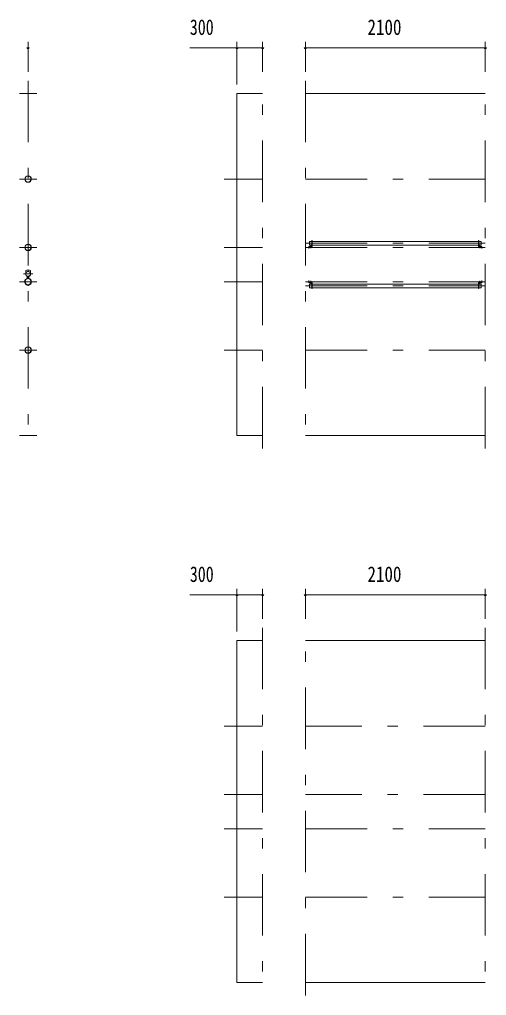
# Model space of a CAD drawing. Units: millimetres, scale not verified. Extents: x -37128 to 37128, y -29862 to 29862.
# Drawn here: x -20776 to -15324, y 4225 to 15635 of the extents above; entities that cross this region are included whole.
import ezdxf
from ezdxf.enums import TextEntityAlignment as Align

# ---------------------------------------------------------------- set-up
doc = ezdxf.new("R2010")
doc.units = ezdxf.units.MM
doc.header["$LTSCALE"] = 60
doc.linetypes.add('USER3', pattern=[24, 12, -5, 2, -5])
for name, color, linetype, lineweight in [('0-2_1-0BOLD', 7, 'Continuous', 18), ('0-3_1-2CENTER', 3, 'USER3', 18), ('0-4_1-4THIN', 4, 'Continuous', 18), ('0-5_1-5DIM', 3, 'Continuous', 18)]:
    doc.layers.add(name, color=color, linetype=linetype, lineweight=lineweight)
doc.styles.add('ＭＳ ゴシック', font='')
doc.styles.get('ＭＳ ゴシック').set_extended_font_data('MS Gothic')

msp = doc.modelspace()

# ---------------------------------------------------------------- linework, layer by layer
at = {"layer": '0-2_1-0BOLD'}
for p, q in [((-20776.47, 14769.86), (-20576.47, 14769.86)), ((-15338.49, 14769.86), (-17438.49, 14769.86)), ((-15416.64, 13040.36), (-17360.34, 13040.36)), ((-17395.14, 12983.06), (-17365.54, 12983.06)), ((-17365.54, 12979.86), (-17395.14, 12979.86)), ((-17360.34, 12997.66), (-15416.64, 12997.66)), ((-15381.84, 12983.06), (-15411.44, 12983.06)), ((-15411.44, 12979.86), (-15381.84, 12979.86)), ((-20703.97, 12669.38), (-20703.97, 12699.18)), ((-20648.97, 12699.18), (-20648.97, 12669.38)), ((-20688.67, 12622.18), (-20687.67, 12623.18)), ((-20688.67, 12622.18), (-20688.67, 12618.18)), ((-20687.67, 12617.19), (-20688.67, 12618.18)), ((-20687.67, 12617.19), (-20687.67, 12623.18)), ((-20687.67, 12623.18), (-20686.57, 12623.18)), ((-20687.67, 12617.18), (-20686.57, 12617.18)), ((-20686.57, 12625.08), (-20686.07, 12625.96)), ((-20686.57, 12615.28), (-20686.57, 12625.08)), ((-20686.07, 12625.96), (-20681.57, 12625.96)), ((-20686.07, 12623.07), (-20681.57, 12623.07)), ((-20686.07, 12617.3), (-20681.57, 12617.3)), ((-20681.57, 12614.08), (-20681.57, 12626.28)), ((-20680.07, 12626.28), (-20681.57, 12626.28)), ((-20681.57, 12620.18), (-20680.07, 12621.68)), ((-20680.07, 12620.18), (-20681.57, 12618.69)), ((-20680.07, 12614.08), (-20681.57, 12614.08)), ((-20680.07, 12630.11), (-20680.07, 12610.35)), ((-20678.47, 12630.11), (-20678.47, 12610.35)), ((-20678.47, 12623.18), (-20674.47, 12623.18)), ((-20678.47, 12617.18), (-20674.47, 12617.18)), ((-20674.47, 12630.11), (-20674.47, 12610.35)), ((-20672.87, 12630.11), (-20672.87, 12610.35)), ((-20671.27, 12626.43), (-20672.87, 12626.43)), ((-20671.27, 12613.93), (-20672.87, 12613.93)), ((-20671.27, 12613.93), (-20671.27, 12626.43)), ((-20667.78, 12625.96), (-20671.27, 12625.96)), ((-20667.78, 12623.07), (-20671.27, 12623.07)), ((-20667.78, 12617.3), (-20671.27, 12617.3)), ((-20667.27, 12625.08), (-20667.78, 12625.96)), ((-20667.27, 12615.28), (-20667.27, 12625.08)), ((-17365.54, 12559.86), (-17395.14, 12559.86)), ((-17395.14, 12556.66), (-17365.54, 12556.66)), ((-15411.44, 12559.86), (-15381.84, 12559.86)), ((-15381.84, 12556.66), (-15411.44, 12556.66)), ((-17360.34, 12542.06), (-15416.64, 12542.06)), ((-15416.64, 12499.36), (-17360.34, 12499.36)), ((-20576.47, 10769.86), (-20776.47, 10769.86)), ((-18238.49, 10769.86), (-17938.49, 10769.86)), ((-17438.49, 10769.86), (-15338.49, 10769.86)), ((-17438.49, 8374.86), (-15338.49, 8374.86)), ((-17938.49, 4374.86), (-18238.49, 4374.86)), ((-15338.49, 4374.86), (-17438.49, 4374.86))]:
    msp.add_line(p, q, dxfattribs=at)
for points in [[(-17938.49, 14769.86), (-18238.49, 14769.86), (-18238.49, 10769.86)], [(-17363.54, 12997.66), (-17392.39, 12997.66), (-17392.39, 13040.36), (-17363.54, 13040.36)], [(-17363.54, 12985.06), (-17363.54, 13050.86), (-17360.34, 13050.86), (-17360.34, 12985.06)], [(-15413.44, 12985.06), (-15413.44, 13050.86), (-15416.64, 13050.86), (-15416.64, 12985.06)], [(-15413.44, 12997.66), (-15384.59, 12997.66), (-15384.59, 13040.36), (-15413.44, 13040.36)], [(-17397.14, 12977.86), (-17397.14, 12957.86), (-17400.34, 12957.86), (-17400.34, 12977.86)], [(-15379.84, 12977.86), (-15379.84, 12957.86), (-15376.64, 12957.86), (-15376.64, 12977.86)], [(-20686.57, 12615.28), (-20686.07, 12614.41), (-20681.57, 12614.41)], [(-20667.27, 12615.28), (-20667.78, 12614.41), (-20671.27, 12614.41)], [(-17397.14, 12561.86), (-17397.14, 12581.86), (-17400.34, 12581.86), (-17400.34, 12561.86)], [(-17363.54, 12554.66), (-17363.54, 12488.86), (-17360.34, 12488.86), (-17360.34, 12554.66)], [(-15413.44, 12554.66), (-15413.44, 12488.86), (-15416.64, 12488.86), (-15416.64, 12554.66)], [(-15379.84, 12561.86), (-15379.84, 12581.86), (-15376.64, 12581.86), (-15376.64, 12561.86)], [(-17363.54, 12542.06), (-17392.39, 12542.06), (-17392.39, 12499.36), (-17363.54, 12499.36)], [(-15413.44, 12542.06), (-15384.59, 12542.06), (-15384.59, 12499.36), (-15413.44, 12499.36)], [(-18238.49, 4374.86), (-18238.49, 8374.86), (-17938.49, 8374.86)]]:
    msp.add_lwpolyline(points, dxfattribs=at)
for centre, radius in [((-20676.47, 13769.86), 38.15), ((-20676.47, 13769.86), 35.35), ((-20676.47, 12969.86), 38.15), ((-20676.47, 12969.86), 35.35), ((-20676.47, 12691.21), 2.25), ((-20676.47, 12569.86), 38.15), ((-20676.47, 12569.86), 38.15), ((-20676.47, 12569.86), 35.35), ((-20676.47, 12569.86), 35.35), ((-20676.47, 12569.86), 35.35), ((-20676.47, 12527.86), 2.25), ((-20676.47, 11769.86), 38.15), ((-20676.47, 11769.86), 35.35)]:
    msp.add_circle(centre, radius, dxfattribs=at)
for centre, radius, start, end in [((-17395.14, 12977.86), 5.2, 90, 180), ((-17395.14, 12977.86), 2, 90, 180), ((-17365.54, 12985.06), 2, 270, 0), ((-17365.54, 12985.06), 5.2, 270, 0), ((-15411.44, 12985.06), 5.2, 180, 270), ((-15411.44, 12985.06), 2, 180, 270), ((-15381.84, 12977.86), 5.2, 0, 90), ((-15381.84, 12977.86), 2, 0, 90), ((-20676.47, 12659.86), 29.1, 95.92893, 261.20939), ((-20676.47, 12663.69), 44.9, 52.23546, 127.76454), ((-20676.47, 12659.86), 27.5, 278.79061, 261.20939), ((-20676.47, 12642.46), 44.9, 109.58864, 127.76454), ((-20676.47, 12691.21), 3.85, 321.32902, 270), ((-20676.47, 12659.86), 29.1, 278.79061, 90), ((-20676.47, 12642.46), 44.9, 52.23546, 70.41136), ((-20676.47, 12569.86), 39.75, 96.48156, 265.61812), ((-20676.47, 12569.86), 38.15, 43.27118, 125.40654), ((-20684.26, 12624.51), 2.32, 180, 218.54623), ((-20678.06, 12620.19), 8.51, 160.17088, 199.83133), ((-20684.25, 12615.85), 2.32, 141.46857, 180), ((-20681.07, 12610.35), 1, 276.48156, 0), ((-20681.07, 12630.11), 1, 0, 81.20939), ((-20681.07, 12610.35), 2.6, 276.48156, 0), ((-20681.07, 12630.11), 2.6, 0, 81.20939), ((-20676.47, 12569.86), 39.75, 270, 83.51844), ((-20671.87, 12630.11), 2.6, 98.79061, 180), ((-20671.87, 12610.35), 2.6, 180, 263.51844), ((-20671.87, 12630.11), 1, 98.79061, 180), ((-20671.87, 12610.35), 1, 180, 263.51844), ((-20669.59, 12624.51), 2.32, 321.45377, 0), ((-20669.59, 12615.85), 2.32, 0, 38.53143), ((-20675.78, 12620.19), 8.51, 340.16867, 19.82912), ((-17395.14, 12561.86), 5.2, 180, 270), ((-17395.14, 12561.86), 2, 180, 270), ((-17365.54, 12554.66), 5.2, 0, 90), ((-17365.54, 12554.66), 2, 0, 90), ((-15411.44, 12554.66), 5.2, 90, 180), ((-15411.44, 12554.66), 2, 90, 180), ((-15381.84, 12561.86), 2, 270, 0), ((-15381.84, 12561.86), 5.2, 270, 0), ((-20676.47, 12527.86), 3.85, 90, 37.92249)]:
    msp.add_arc(centre, radius, start, end, dxfattribs=at)
at = {"layer": '0-3_1-2CENTER'}
for p, q in [((-20676.47, 14919.86), (-20676.47, 10619.86)), ((-17938.49, 10619.86), (-17938.49, 14919.86)), ((-17438.49, 14919.86), (-17438.49, 10619.86)), ((-15338.49, 10619.86), (-15338.49, 14919.86)), ((-20776.47, 13769.86), (-20576.47, 13769.86)), ((-18388.49, 13769.86), (-17938.49, 13769.86)), ((-17438.49, 13769.86), (-15338.49, 13769.86)), ((-17438.49, 13019.01), (-15338.49, 13019.01)), ((-20776.47, 12969.86), (-20576.47, 12969.86)), ((-18388.49, 12969.86), (-17938.49, 12969.86)), ((-17438.49, 12969.86), (-15338.49, 12969.86)), ((-17375.34, 12960.86), (-17375.34, 13002.66)), ((-15401.64, 12960.86), (-15401.64, 13002.66)), ((-20669.62, 12691.21), (-20683.32, 12691.21)), ((-20776.47, 12569.86), (-20576.47, 12569.86)), ((-20731.47, 12659.86), (-20621.47, 12659.86)), ((-20664.27, 12620.18), (-20691.67, 12620.18)), ((-18388.49, 12569.86), (-17938.49, 12569.86)), ((-17438.49, 12569.86), (-15338.49, 12569.86)), ((-17375.34, 12578.86), (-17375.34, 12537.06)), ((-15401.64, 12578.86), (-15401.64, 12537.06)), ((-20669.62, 12527.86), (-20683.32, 12527.86)), ((-17438.49, 12520.71), (-15338.49, 12520.71)), ((-20776.47, 11769.86), (-20576.47, 11769.86)), ((-18388.49, 11769.86), (-17938.49, 11769.86)), ((-17438.49, 11769.86), (-15338.49, 11769.86)), ((-17938.49, 8524.86), (-17938.49, 4224.86)), ((-17438.49, 4224.86), (-17438.49, 8524.86)), ((-15338.49, 8524.86), (-15338.49, 4224.86)), ((-17938.49, 7374.86), (-18388.49, 7374.86)), ((-15338.49, 7374.86), (-17438.49, 7374.86)), ((-17938.49, 6574.86), (-18388.49, 6574.86)), ((-15338.49, 6574.86), (-17438.49, 6574.86)), ((-17938.49, 6174.86), (-18388.49, 6174.86)), ((-17438.49, 6174.86), (-15338.49, 6174.86)), ((-17938.49, 5374.86), (-18388.49, 5374.86)), ((-17438.49, 5374.86), (-15338.49, 5374.86))]:
    msp.add_line(p, q, dxfattribs=at)
at = {"layer": '0-4_1-4THIN'}
for p, q in [((-20686.57, 12622.38), (-20688.47, 12622.38)), ((-20686.57, 12617.98), (-20688.47, 12617.98)), ((-20674.47, 12622.38), (-20678.47, 12622.38)), ((-20674.47, 12617.98), (-20678.47, 12617.98)), ((-20676.47, 12620.87), (-20676.47, 12613.37)), ((-20676.47, 12620.87), (-20676.47, 12613.37))]:
    msp.add_line(p, q, dxfattribs=at)
at = {"layer": '0-5_1-5DIM'}
for p, q in [((-20662.47, 15304.86), (-20690.47, 15304.86)), ((-20676.47, 15024.86), (-20676.47, 15374.86)), ((-17938.49, 15304.86), (-18787.99, 15304.86)), ((-18224.49, 15304.86), (-18252.49, 15304.86)), ((-18238.49, 15374.86), (-18238.49, 14874.86)), ((-17924.49, 15304.86), (-17952.49, 15304.86)), ((-17938.49, 15024.86), (-17938.49, 15374.86)), ((-17424.49, 15304.86), (-17452.49, 15304.86)), ((-17438.49, 15374.86), (-17438.49, 15024.86)), ((-15338.49, 15304.86), (-17438.49, 15304.86)), ((-15324.49, 15304.86), (-15352.49, 15304.86)), ((-15338.49, 15024.86), (-15338.49, 15374.86)), ((-18787.99, 8909.86), (-17938.49, 8909.86)), ((-18224.49, 8909.86), (-18252.49, 8909.86)), ((-18238.49, 8479.86), (-18238.49, 8979.86)), ((-17924.49, 8909.86), (-17952.49, 8909.86)), ((-17938.49, 8979.86), (-17938.49, 8629.86)), ((-17424.49, 8909.86), (-17452.49, 8909.86)), ((-17438.49, 8629.86), (-17438.49, 8979.86)), ((-17438.49, 8909.86), (-15338.49, 8909.86)), ((-15324.49, 8909.86), (-15352.49, 8909.86)), ((-15338.49, 8979.86), (-15338.49, 8629.86))]:
    msp.add_line(p, q, dxfattribs=at)
for centre in [(-20676.47, 15304.86), (-18238.49, 15304.86), (-17938.49, 15304.86), (-17438.49, 15304.86), (-15338.49, 15304.86), (-18238.49, 8909.86), (-17938.49, 8909.86), (-17438.49, 8909.86), (-15338.49, 8909.86)]:
    msp.add_arc(centre, 14, 180, 0, dxfattribs=at)

# ---------------------------------------------------------------- texts
at = {"layer": '0-5_1-5DIM', "color": 7, "style": 'ＭＳ ゴシック'}
for s, width, p in [('300', 0.75, (-18787.99, 15399.73)), ('2100', 0.8, (-16713.99, 15399.73)), ('300', 0.75, (-18787.99, 9004.73)), ('2100', 0.8, (-16713.99, 9004.73))]:
    msp.add_text(s, height=182.3, dxfattribs=dict(at, width=width)).set_placement(p, align=Align.BOTTOM_LEFT)

doc.saveas('drawing.dxf')
